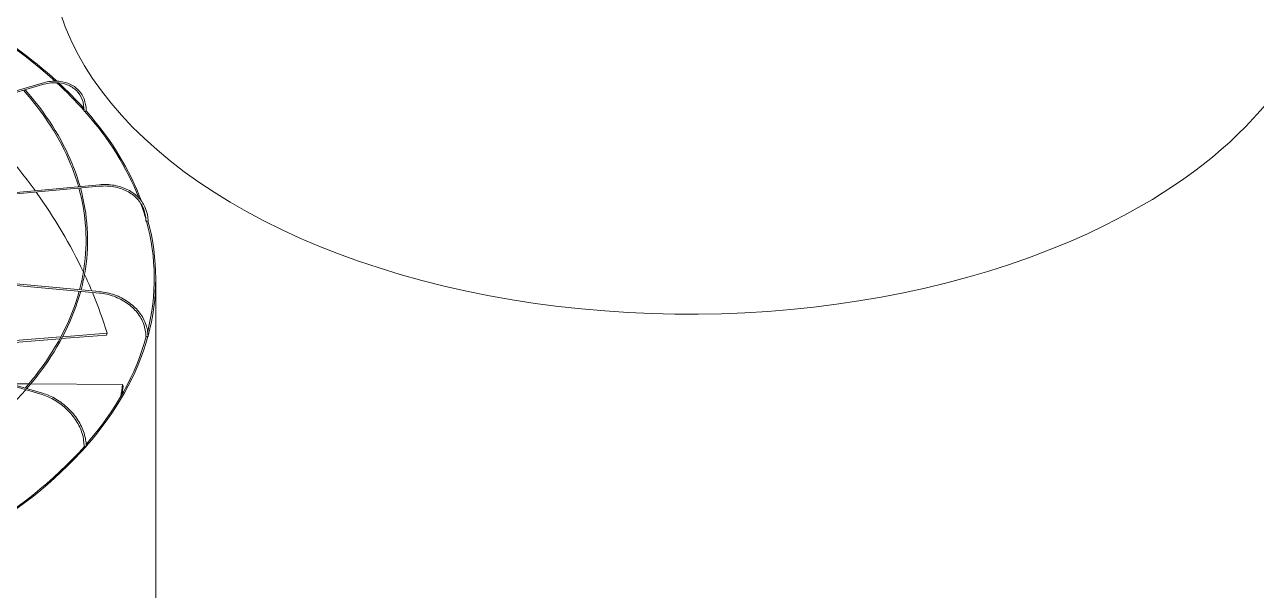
# Model space of a CAD drawing. Header units: millimetres. Extents: x -312439 to 477422, y -331570 to 212570.
# Drawn here: x 398898 to 399403, y 92755 to 92987 of the extents above; entities that cross this region are included whole.
import ezdxf

# ---------------------------------------------------------------- set-up
doc = ezdxf.new("R2010")
doc.units = ezdxf.units.MM

msp = doc.modelspace()

# ---------------------------------------------------------------- linework, layer by layer
at = {"color": 0, "linetype": 'Continuous', "lineweight": 0, "extrusion": (8.40036e-17, 0.816497, 0.57735)}
for p, q in [((398713.15, 92906.428), (398905.317, 92962.959)), ((398713.559, 92905.91), (398905.49, 92962.371)), ((398928.794, 92921.358), (398715.495, 92901.854)), ((398715.609, 92901.249), (398928.85, 92920.748)), ((398712.92, 92892.631), (398905.49, 92835.982)), ((398715.227, 92896.524), (398928.794, 92876.995)), ((398715.408, 92897.123), (398928.85, 92877.605)), ((398712.461, 92892.128), (398905.317, 92835.395)), ((398951.919, 92742.164), (398951.919, 92882.904)), ((398847.461, 92853.739), (398913.021, 92859.042)), ((398912.593, 92858.249), (398847.652, 92852.997)), ((398931.731, 92859.797), (398913.322, 92858.308)), ((398913.746, 92859.101), (398931.937, 92860.572)), ((398931.731, 92859.797), (398931.937, 92860.572)), ((398899.889, 92839.812), (398892.329, 92839.854)), ((398938.349, 92839.598), (398900.684, 92839.808)), ((398938.514, 92838.837), (398938.349, 92839.598))]:
    msp.add_line(p, q, dxfattribs=at)
at = {"color": 0, "linetype": 'Continuous', "lineweight": 0}
for centre, major_axis, ratio, start_param, end_param in [((399170.468, 93019.739), (262.225, 0), 0.5773503, 3.1415927, 5.4977871), ((399170.468, 93019.739), (262.225, 0), 0.5773503, 5.4977871, 6.2831853), ((398689.693, 92882.904), (-261.613, 0), 0.5773503, 3.7066773, 3.9265771), ((398689.693, 92882.904), (-262.225, 0), 0.5773503, 3.705131, 3.9265633), ((398689.693, 92882.904), (-261.613, 0), 0.5773503, 3.6151503, 3.7017035), ((398689.693, 92882.904), (-262.225, 0), 0.5773503, 3.6198551, 3.6998544), ((398689.899, 92840.996), (244.29, -64.884), 0.7560981, 0.7473423, 0.9452164), ((398922.82, 92951.578), (-0.306, 0.005), 0.5715189, 0, 0.4809344), ((398922.82, 92951.578), (-0.306, 0.005), 0.5715189, 0.4809344, 2.0517307), ((398689.693, 92882.904), (-261.613, 0), 0.5773503, 3.3623861, 3.6122993), ((398923.093, 92951.659), (-0.306, 0), 0.5773503, 1.5184711, 3.1415927), ((398689.693, 92882.904), (-262.225, 0), 0.5773503, 3.3525846, 3.6125039), ((398689.899, 92840.996), (244.29, -64.884), 0.7560981, 0.5676523, 0.7441319), ((398689.693, 92882.904), (-261.613, 0), 0.5773503, 3.3053341, 3.3466211), ((398948.128, 92906.609), (-0.306, 0.006), 0.5752952, 0, 0.1678974), ((398948.128, 92906.609), (-0.306, 0.006), 0.5752952, 0.1678974, 1.7386937), ((398689.693, 92882.904), (-261.613, 0), 0.5773503, 2.9976529, 3.2980059), ((398948.431, 92906.636), (-0.306, 0), 0.5773503, 1.2043118, 3.1415927), ((398689.693, 92882.904), (-262.225, 0), 0.5773503, 2.9856485, 3.2984345), ((398689.899, 92840.996), (244.29, -64.884), 0.7560981, 0.5274276, 0.562586), ((398689.899, 92840.996), (244.29, -64.884), 0.7560981, 0.4379774, 0.5241031), ((398689.693, 92882.904), (-261.613, 0), 0.5773503, 2.6753447, 2.9836943), ((398689.693, 92882.904), (-262.225, 0), 0.5773503, 2.6707914, 2.9843582), ((398948.128, 92859.325), (-0.306, 0.006), 0.5792658, 0, 1.4246091), ((398948.431, 92859.297), (-0.306, 0), 0.5773503, 0.8901525, 3.1415927), ((398689.529, 92840.982), (247.048, 53.431), 0.7719474, 5.9775334, 6.0030301), ((398689.693, 92840.221), (247.048, 53.431), 0.7719474, 5.9850347, 6.0030301), ((398689.693, 92882.904), (-262.225, 0), 0.5773503, 2.0421116, 2.6702774), ((398689.693, 92882.904), (-261.613, 0), 0.5773503, 2.358999, 2.669365), ((398922.82, 92814.355), (-0.306, 0.005), 0.5830421, 0, 1.1094484), ((398923.093, 92814.274), (-0.306, 0), 0.5773503, 0.5759933, 3.1415927)]:
    msp.add_ellipse(centre, major_axis=major_axis, ratio=ratio, start_param=start_param, end_param=end_param, dxfattribs=at)
for points, knots in [([(398923.399, 92951.659), (398923.399, 92953.391), (398923.1, 92955.041), (398921.924, 92958.011), (398921.048, 92959.33), (398918.807, 92961.497), (398917.443, 92962.344), (398914.372, 92963.486), (398912.665, 92963.78), (398909.077, 92963.792), (398907.195, 92963.511), (398905.317, 92962.959)], [4.712389, 4.712389, 4.712389, 4.712389, 5.0265482, 5.0265482, 5.3407075, 5.3407075, 5.6548668, 5.6548668, 5.969026, 5.969026, 6.2831853, 6.2831853, 6.2831853, 6.2831853]), ([(398905.49, 92962.371), (398907.306, 92962.906), (398909.118, 92963.172), (398912.553, 92963.149), (398914.174, 92962.86), (398917.067, 92961.759), (398918.337, 92960.95), (398920.412, 92958.891), (398921.216, 92957.643), (398922.281, 92954.819), (398922.542, 92953.245), (398922.514, 92951.584)], [0, 0, 0, 0, 0.317268, 0.317268, 0.6345361, 0.6345361, 0.9518041, 0.9518041, 1.2690722, 1.2690722, 1.5863402, 1.5863402, 1.5863402, 1.5863402]), ([(398920.251, 92920.577), (398919.363, 92923.686), (398918.287, 92926.777), (398912.708, 92940.313), (398906.207, 92950.49), (398897.7, 92960.08)], [4.09036759, 4.09036759, 4.09036759, 4.09036759, 4.16055829, 4.16055829, 4.40029723, 4.40029723, 4.40029723, 4.40029723]), ([(398920.872, 92920.634), (398919.986, 92923.753), (398918.911, 92926.853), (398913.339, 92940.444), (398906.842, 92950.654), (398898.349, 92960.271)], [4.08953528, 4.08953528, 4.08953528, 4.08953528, 4.15944113, 4.15944113, 4.39851052, 4.39851052, 4.39851052, 4.39851052]), ([(398920.683, 92878.352), (398921.438, 92881.208), (398922.034, 92884.078), (398924.136, 92897.956), (398923.446, 92909.072), (398920.42, 92919.978)], [3.77541609, 3.77541609, 3.77541609, 3.77541609, 3.83978539, 3.83978539, 4.08585643, 4.08585643, 4.08585643, 4.08585643]), ([(398921.301, 92878.295), (398922.055, 92881.158), (398922.65, 92884.035), (398924.747, 92897.951), (398924.058, 92909.102), (398921.039, 92920.034)], [3.77616248, 3.77616248, 3.77616248, 3.77616248, 3.84020832, 3.84020832, 4.08505688, 4.08505688, 4.08505688, 4.08505688]), ([(398948.737, 92906.636), (398948.737, 92908.373), (398948.404, 92910.08), (398947.105, 92913.266), (398946.139, 92914.744), (398943.675, 92917.323), (398942.176, 92918.424), (398938.797, 92920.145), (398936.915, 92920.765), (398932.954, 92921.467), (398930.873, 92921.549), (398928.794, 92921.358)], [4.712389, 4.712389, 4.712389, 4.712389, 5.0265482, 5.0265482, 5.3407075, 5.3407075, 5.6548668, 5.6548668, 5.969026, 5.969026, 6.2831853, 6.2831853, 6.2831853, 6.2831853]), ([(398928.85, 92920.748), (398930.865, 92920.933), (398932.879, 92920.85), (398936.703, 92920.162), (398938.512, 92919.556), (398941.743, 92917.886), (398943.165, 92916.821), (398945.484, 92914.342), (398946.381, 92912.928), (398947.565, 92909.89), (398947.853, 92908.266), (398947.822, 92906.614)], [0, 0, 0, 0, 0.317268, 0.317268, 0.6345361, 0.6345361, 0.9518041, 0.9518041, 1.2690722, 1.2690722, 1.5863402, 1.5863402, 1.5863402, 1.5863402]), ([(398898.395, 92838.069), (398900.479, 92840.457), (398902.439, 92842.88), (398912.015, 92855.696), (398917.486, 92866.616), (398920.521, 92877.752)], [3.46025293, 3.46025293, 3.46025293, 3.46025293, 3.51974047, 3.51974047, 3.77090484, 3.77090484, 3.77090484, 3.77090484]), ([(398899.041, 92837.879), (398901.084, 92840.23), (398903.009, 92842.616), (398912.593, 92855.461), (398918.095, 92866.464), (398921.141, 92877.695)], [3.4620089, 3.4620089, 3.4620089, 3.4620089, 3.52025567, 3.52025567, 3.77168417, 3.77168417, 3.77168417, 3.77168417]), ([(398948.737, 92859.297), (398948.737, 92861.033), (398948.404, 92862.797), (398947.11, 92866.208), (398946.149, 92867.853), (398943.697, 92870.868), (398942.206, 92872.237), (398938.838, 92874.567), (398936.962, 92875.529), (398933.008, 92876.953), (398930.929, 92877.415), (398928.85, 92877.605)], [4.712389, 4.712389, 4.712389, 4.712389, 5.0265482, 5.0265482, 5.3407075, 5.3407075, 5.6548668, 5.6548668, 5.969026, 5.969026, 6.2831853, 6.2831853, 6.2831853, 6.2831853]), ([(398928.794, 92876.995), (398930.809, 92876.811), (398932.826, 92876.36), (398936.656, 92874.97), (398938.471, 92874.031), (398941.714, 92871.76), (398943.143, 92870.429), (398945.474, 92867.511), (398946.376, 92865.925), (398947.565, 92862.657), (398947.853, 92860.976), (398947.822, 92859.33)], [6.2831853, 6.2831853, 6.2831853, 6.2831853, 6.6004533, 6.6004533, 6.9177214, 6.9177214, 7.2349894, 7.2349894, 7.5522575, 7.5522575, 7.8695255, 7.8695255, 7.8695255, 7.8695255]), ([(398856.143, 92803.368), (398859.06, 92805.07), (398861.899, 92806.817), (398878.042, 92817.296), (398889.482, 92826.99), (398898.598, 92837.371)], [3.14696065, 3.14696065, 3.14696065, 3.14696065, 3.20003933, 3.20003933, 3.45780979, 3.45780979, 3.45780979, 3.45780979]), ([(398905.317, 92835.395), (398907.133, 92834.86), (398908.952, 92834.059), (398912.41, 92832.001), (398914.05, 92830.745), (398916.983, 92827.903), (398918.276, 92826.319), (398920.387, 92822.983), (398921.204, 92821.232), (398922.282, 92817.742), (398922.542, 92816.004), (398922.514, 92814.36)], [6.2831853, 6.2831853, 6.2831853, 6.2831853, 6.6004533, 6.6004533, 6.9177214, 6.9177214, 7.2349894, 7.2349894, 7.5522575, 7.5522575, 7.8695255, 7.8695255, 7.8695255, 7.8695255]), ([(398923.399, 92814.274), (398923.399, 92816.007), (398923.1, 92817.822), (398921.938, 92821.442), (398921.074, 92823.247), (398918.87, 92826.677), (398917.529, 92828.3), (398914.498, 92831.21), (398912.808, 92832.495), (398909.243, 92834.606), (398907.368, 92835.43), (398905.49, 92835.982)], [4.712389, 4.712389, 4.712389, 4.712389, 5.0265482, 5.0265482, 5.3407075, 5.3407075, 5.6548668, 5.6548668, 5.969026, 5.969026, 6.2831853, 6.2831853, 6.2831853, 6.2831853])]:
    msp.add_open_spline(points, degree=3, knots=knots, dxfattribs=at)

doc.saveas('drawing.dxf')
